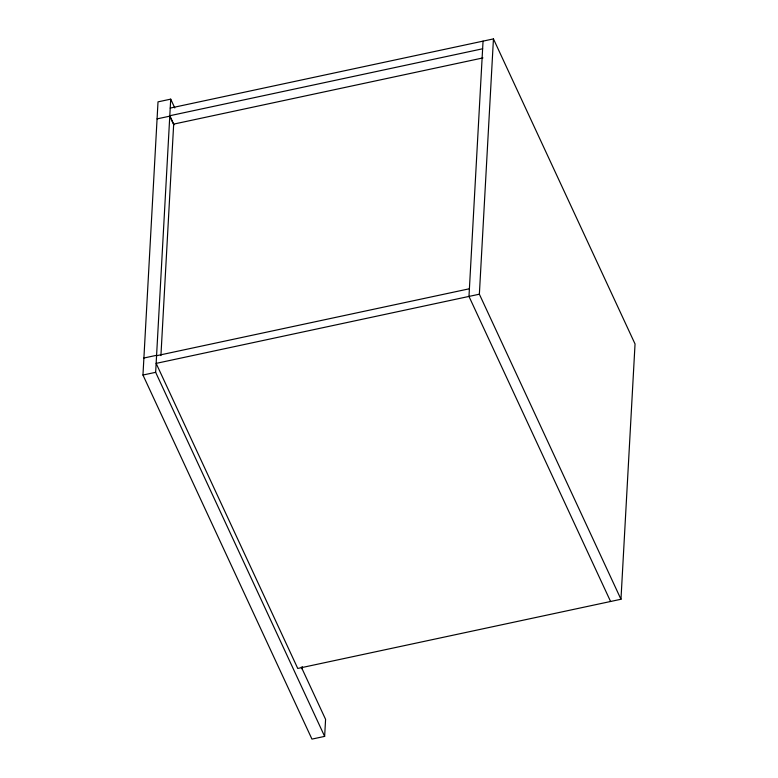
<?xml version="1.0" encoding="UTF-8"?>
<svg xmlns="http://www.w3.org/2000/svg" width="778" height="778" viewBox="0 0 778 778"><rect width="100%" height="100%" fill="white"/><g stroke="black" fill="none" stroke-linecap="round" stroke-linejoin="round"><path stroke-width="1.17" d="M301.3 667.057L325.583 719.358L324.64 736.387L311.949 739.1L142.958 375.035L158.012 101.86L170.713 99.146L174.797 107.948M324.64 736.387L155.649 372.322L170.713 99.146M160.92 355.604L173.679 124.11L482.963 57.912M302.272 669.148L302.409 666.727M483.05 41.127L468.978 296.428L610.584 601.482M479.365 294.201L156.145 363.384L297.75 668.448L620.97 599.264L479.365 294.201L493.447 38.9L170.217 108.084M620.97 599.264L635.043 343.964L493.447 38.9M482.632 48.781L169.798 115.737L173.883 124.548M157.078 118.878L169.769 116.165L173.854 124.966M143.891 358.016L156.592 355.303M156.563 355.721L469.406 288.764M142.958 375.035L155.649 372.322"/></g></svg>
